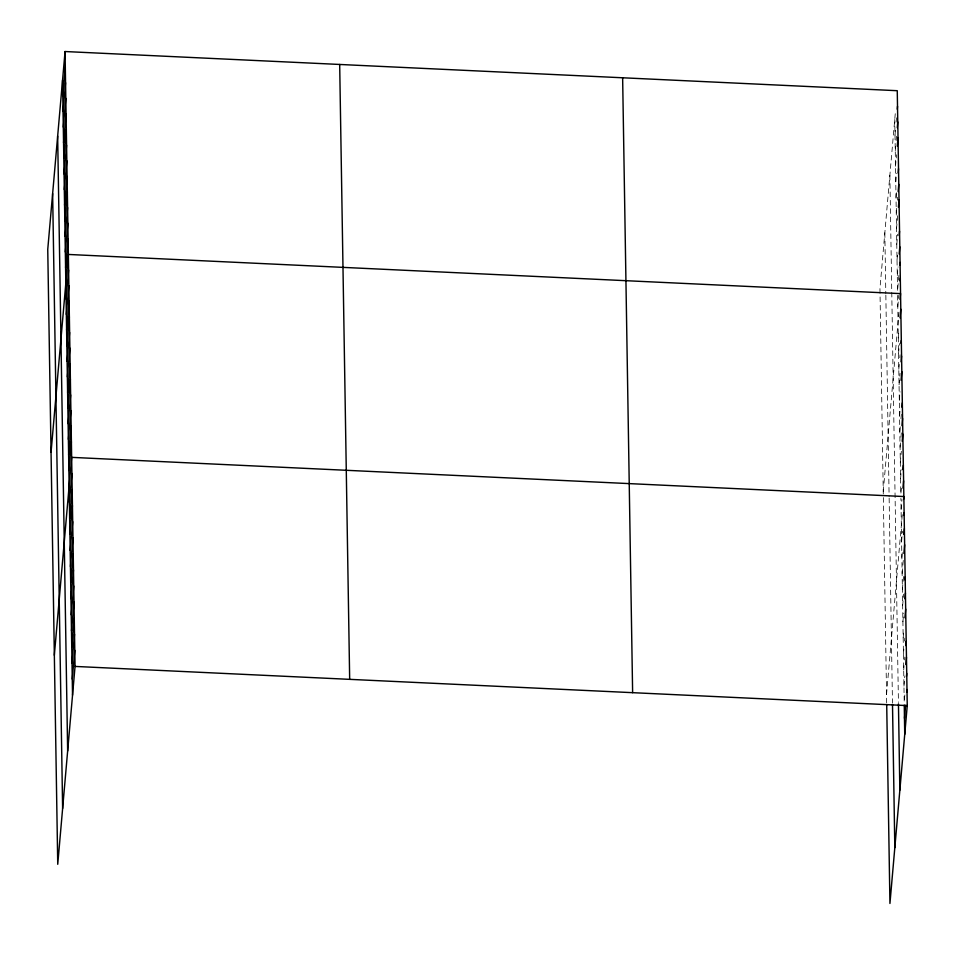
<?xml version="1.0" encoding="UTF-8"?>
<svg xmlns="http://www.w3.org/2000/svg" width="955" height="955" viewBox="0 0 955 955"><rect width="100%" height="100%" fill="white"/><g stroke="black" fill="none" stroke-linecap="round" stroke-linejoin="round"><path stroke-width="0.72" stroke-dasharray="4.78 3.58" d="M895.253 113.705L879.949 288.577L886.682 703.167M895.002 135.061L895.504 129.307M896.136 122.121L896.506 117.811M895.253 150.663L895.635 146.354M896.136 140.6L896.506 136.29M895.504 166.277L896.518 154.782M895.766 181.88L896.518 173.261M896.017 197.494L896.518 191.74M896.268 213.096L896.769 207.354M897.402 200.168L897.652 197.291M896.518 228.711L897.652 215.77M896.781 244.313L897.652 234.262M897.032 259.927L897.652 252.741M897.282 275.529L898.034 266.911M898.918 275.338L897.533 291.144L894.751 119.447M897.796 306.758L898.798 295.262M883.244 491.491L898.918 312.297M898.297 337.975L898.93 330.788M898.548 353.577L899.431 343.514M898.798 369.191L899.312 363.437M899.813 357.695L900.064 354.818M899.061 384.793L899.682 377.607M899.813 376.175L900.064 373.298M899.312 400.408L900.064 391.777M899.562 416.01L900.064 410.268M899.813 431.624L900.326 425.87M900.947 418.684L901.329 414.375M900.076 447.227L900.446 442.917M900.947 437.175L901.329 432.866M900.326 462.841L901.329 451.345M900.577 478.443L901.329 469.824M901.341 488.303L900.828 494.057L898.942 377.702M901.09 509.672L901.962 499.608M886.538 694.404L902.475 512.346M901.604 541.354L902.475 531.302M901.866 557.433L902.487 550.259M902.129 573.525L903.382 559.153M902.38 589.605L903.645 575.232M902.642 605.685L903.657 594.189M902.905 621.765L903.657 613.146M903.167 637.845L903.669 632.103M903.43 653.924L904.063 646.738M904.564 640.996L904.815 638.119M903.693 670.016L904.063 665.695M904.576 659.953L904.827 657.076M903.955 686.096L904.827 676.033M904.839 694.989L904.218 702.176L900.899 498.319M897.605 295.405L898.918 376.282M889.869 175.254L898.428 702.426M884.831 232.757L885.822 293.782M885.846 295.191L889.117 496.696M889.141 498.104L892.471 702.916"/><path stroke-width="1.43" d="M65.059 51.534L47.75 249.398L57.742 864.299L75.051 666.423L65.059 51.534L897.258 90.701L907.25 705.602L889.941 903.466L886.706 704.635M62.803 95.882L65.31 67.148M63.054 111.496L65.573 82.751M63.305 127.111L65.823 98.365M63.555 142.713L66.074 113.967M63.818 158.327L66.325 129.582M64.069 173.929L66.587 145.196M64.319 189.544L66.838 160.798M64.57 205.146L67.089 176.412M64.833 220.76L67.339 192.015M65.083 236.363L67.602 207.629M65.334 251.977L67.853 223.231M65.585 267.579L68.103 238.846M51.045 452.312L68.354 254.448L900.553 293.615L900.052 299.369M66.098 298.796L68.605 270.062M66.349 314.41L68.867 285.664M66.599 330.024L69.118 301.279M66.862 345.626L69.369 316.881M67.113 361.241L69.62 332.495M67.363 376.843L69.882 348.109M67.614 392.457L70.133 363.712M67.877 408.06L70.384 379.326M68.127 423.674L70.634 394.928M68.378 439.276L70.897 410.543M68.629 454.89L71.148 426.145M68.879 470.493L71.398 441.759M54.34 655.226L71.649 457.361L903.86 496.54L903.597 499.405M69.405 502.187L71.912 473.453M69.655 518.267L72.174 489.533M69.918 534.346L72.437 505.613M70.181 550.438L72.699 521.693M70.443 566.518L72.962 537.772M70.706 582.598L73.225 553.852M70.968 598.678L73.487 569.932M71.231 614.757L73.738 586.024M71.494 630.837L74.001 602.104M71.756 646.929L74.263 618.183M72.007 663.009L74.526 634.263M72.27 679.089L74.788 650.343M897.258 109.192L897.521 106.315M897.27 127.672L897.772 121.93M897.27 146.151L898.022 137.532M898.154 173.058L898.524 168.749M898.154 191.549L898.786 184.363M898.404 207.151L899.037 199.965M899.168 235.491L899.538 231.182M899.168 253.982L899.801 246.796M899.801 265.275L900.052 262.398M900.052 280.889L900.302 278.012M900.052 317.848L900.816 309.229M901.066 343.323L901.317 340.446M901.066 361.802L901.568 356.06M901.066 380.281L901.83 371.662M901.95 407.188L902.332 402.879M901.962 425.679L902.582 418.493M902.212 441.282L902.845 434.095M902.964 469.633L903.346 465.312M902.976 488.112L903.597 480.926M903.86 515.485L904.11 512.62M903.872 534.442L904.373 528.7M903.884 553.399L904.636 544.78M904.91 579.816L905.161 576.939M904.922 598.773L905.424 593.019M904.934 617.73L905.686 609.111M905.829 645.58L906.2 641.271M905.841 664.537L906.462 657.35M906.474 676.307L906.725 673.43M904.469 718.255L905.603 705.327M906.737 692.387L906.987 689.51M75.051 666.423L907.25 705.602M904.266 705.1L904.731 734.335M898.452 703.895L899.849 790.143M892.495 704.372L894.823 847.646M622.636 77.785L632.628 692.673M339.682 64.463L349.673 679.351M62.541 80.28L72.532 695.168M57.658 136.088L67.65 750.976M52.632 193.59L62.624 808.479"/></g></svg>
